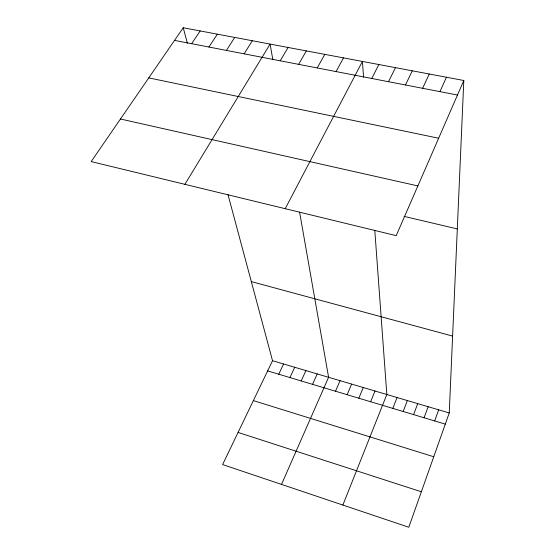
<?xml version="1.0" encoding="UTF-8"?>
<svg xmlns="http://www.w3.org/2000/svg" width="555" height="555" viewBox="0 0 555 555"><rect width="100%" height="100%" fill="white"/><g stroke="black" fill="none" stroke-linecap="round" stroke-linejoin="round"><path stroke-width="0.83" d="M228.029 194.75L272.54 360.722L222.617 464.577L408.806 527.25L449.245 412.948L463.807 80.503L183.233 27.75L91.193 161.581L396.208 235.646L463.807 80.503M434.655 420.926L438.665 409.826M424.089 417.755L428.155 406.718M413.593 414.613L417.721 403.631M403.173 411.491L407.356 400.571M392.815 408.39L397.061 397.526M342.872 505.057L386.828 394.501L374.798 230.387M370.643 401.751L375 391.004M358.842 398.212L363.268 387.536M347.132 394.709L351.62 384.095M335.518 391.226L340.062 380.681M281.517 484.404L328.595 377.289L299.596 212.128M312.548 384.344L317.217 373.924M439.948 91.637L446.442 77.242M301.199 380.945L305.923 370.587M289.925 377.573L294.712 367.271M422.619 88.294L429.265 74.009M278.749 374.223L283.584 363.983M405.469 84.984L412.275 70.818M388.521 81.71L395.479 67.654M371.753 78.47L378.857 64.533M285.208 208.694L362.415 61.438L363.581 77.305M336.073 71.581L343.489 57.88M317.224 67.946L324.8 54.369M298.611 64.352L306.339 50.893M280.226 60.8L288.107 47.466M184.905 184.336L270.098 44.081L272.852 59.773M244.131 53.835L252.303 40.737M226.419 50.415L234.723 37.428M208.916 47.036L217.359 34.167M191.621 43.699L200.195 30.941M174.534 40.397L457.48 95.023M148.754 77.887L438.658 138.23M120.47 119.006L417.873 185.925M404.033 216.36L457.306 228.931M251.325 281.607L452.609 336.08M272.54 360.722L449.245 412.948M267.649 370.9L445.297 424.11M253.371 400.606L433.753 456.737M238.067 432.435L421.356 491.779M183.233 27.75L187.396 43.269"/></g></svg>
